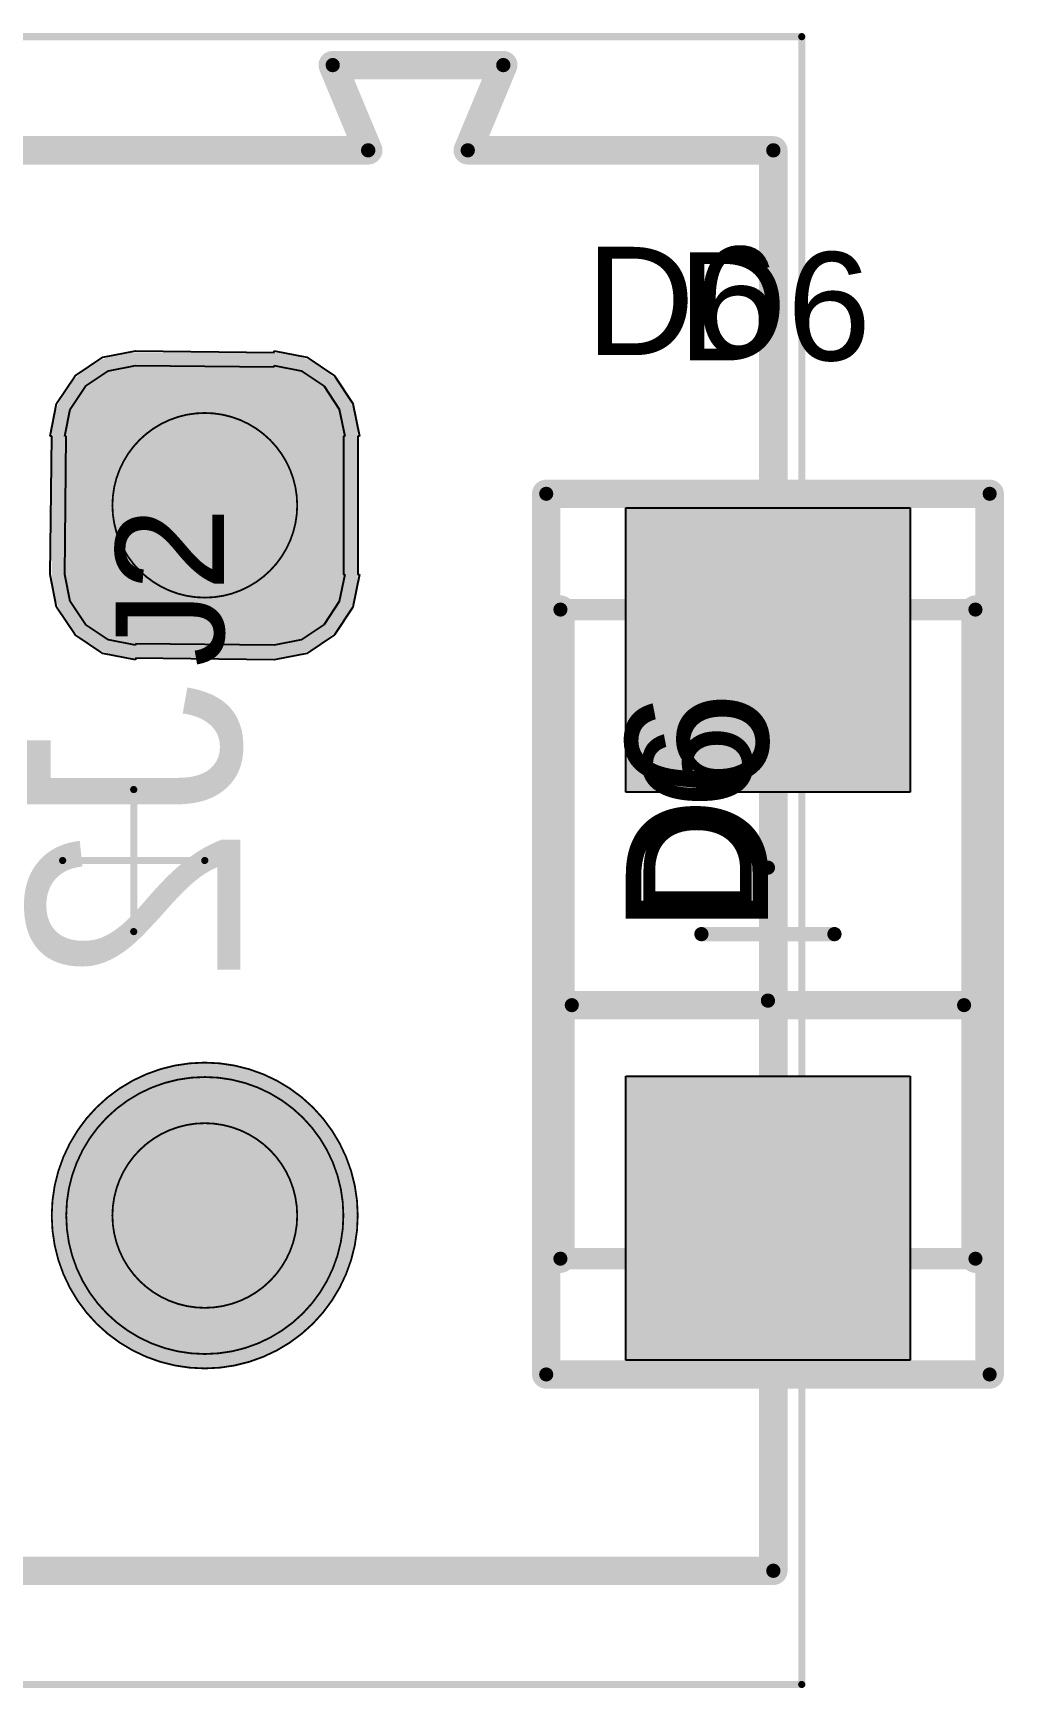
# Model space of a CAD drawing. Header units: millimetres. Extents: x 54 to 247, y 53 to 195.
# Drawn here: x 66.2 to 73.03, y 101.42 to 113.07 of the extents above; entities that cross this region are included whole.
import ezdxf

# ---------------------------------------------------------------- set-up
doc = ezdxf.new("R2010")
doc.units = ezdxf.units.MM
for name, color, linetype in [('BottomOverlay', 54, 'Continuous'), ('BottomSolder', 6, 'Continuous'), ('Mechanical10', 56, 'Continuous'), ('Mechanical11', 56, 'Continuous'), ('Mechanical12', 56, 'Continuous'), ('Mechanical14', 56, 'Continuous'), ('Mechanical15', 56, 'Continuous'), ('Mechanical2', 216, 'Continuous'), ('Mechanical3', 76, 'Continuous'), ('Mechanical4', 56, 'Continuous'), ('Mechanical5', 56, 'Continuous'), ('Mechanical6', 56, 'Continuous'), ('Mechanical7', 56, 'Continuous'), ('Mechanical8', 56, 'Continuous'), ('MultiLayer', 9, 'Continuous'), ('PadHoleLayer', 156, 'Continuous'), ('TopOverlay', 2, 'Continuous'), ('TopPaste', 8, 'Continuous'), ('TopSolder', 216, 'Continuous')]:
    doc.layers.add(name, color=color, linetype=linetype)
doc.styles.add('Arial', font='arial.ttf', dxfattribs={"height": 0.2})

# ---------------------------------------------------------------- blocks, each defined once
blk = doc.blocks.new('691101710002_B_283')
at = {"layer": 'BottomSolder'}
h = blk.add_hatch(color=6, dxfattribs=at)
edge = h.paths.add_edge_path()
edge.add_arc((-2.988, 0.988), 0.589, 90, 180)
edge.add_line((-3.577, 0.988), (-3.577, 0.013))
edge.add_arc((-2.988, 0.013), 0.589, 180, 270)
edge.add_line((-2.988, -0.577), (-2.013, -0.577))
edge.add_arc((-2.013, 0.013), 0.589, 270, 360)
edge.add_line((-1.424, 0.013), (-1.424, 0.988))
edge.add_arc((-2.013, 0.988), 0.589, 0, 90)
edge.add_line((-2.013, 1.577), (-2.988, 1.577))
h = blk.add_hatch(color=6, dxfattribs=at)
edge = h.paths.add_edge_path()
edge.add_arc((2.5, 0.5), 1.077, 0, 360)
at = {"layer": 'MultiLayer'}
h = blk.add_hatch(color=9, dxfattribs=at)
edge = h.paths.add_edge_path()
edge.add_arc((-2.988, 0.988), 0.487, 90, 180)
edge.add_line((-3.475, 0.988), (-3.475, 0.013))
edge.add_arc((-2.988, 0.013), 0.487, 180, 270)
edge.add_line((-2.988, -0.475), (-2.013, -0.475))
edge.add_arc((-2.013, 0.013), 0.487, 270, 360)
edge.add_line((-1.525, 0.013), (-1.525, 0.988))
edge.add_arc((-2.013, 0.988), 0.487, 0, 90)
edge.add_line((-2.013, 1.475), (-2.988, 1.475))
h = blk.add_hatch(color=9, dxfattribs=at)
edge = h.paths.add_edge_path()
edge.add_arc((2.5, 0.5), 0.975, 0, 360)
at = {"layer": 'PadHoleLayer'}
h = blk.add_hatch(color=156, dxfattribs=at)
edge = h.paths.add_edge_path()
edge.add_arc((-2.5, 0.5), 0.65, 0, 360)
h = blk.add_hatch(color=156, dxfattribs=at)
edge = h.paths.add_edge_path()
edge.add_arc((2.5, 0.5), 0.65, 0, 360)
at = {"layer": 'TopSolder'}
h = blk.add_hatch(color=216, dxfattribs=at)
edge = h.paths.add_edge_path()
edge.add_arc((-2.988, 0.988), 0.589, 90, 180)
edge.add_line((-3.577, 0.988), (-3.577, 0.013))
edge.add_arc((-2.988, 0.013), 0.589, 180, 270)
edge.add_line((-2.988, -0.577), (-2.013, -0.577))
edge.add_arc((-2.013, 0.013), 0.589, 270, 360)
edge.add_line((-1.424, 0.013), (-1.424, 0.988))
edge.add_arc((-2.013, 0.988), 0.589, 0, 90)
edge.add_line((-2.013, 1.577), (-2.988, 1.577))
h = blk.add_hatch(color=216, dxfattribs=at)
edge = h.paths.add_edge_path()
edge.add_arc((2.5, 0.5), 1.077, 0, 360)
at = {"layer": 'BottomOverlay', "const_width": 0.2}
for points in [[(-5, 2.35), (-5, 4.5)], [(5, 4.5), (-5, 4.5)], [(5, -2.85), (5, 4.5)], [(-5, 2.35), (-5.6, 2.6)], [(-5.6, 1.4), (-5.6, 2.6)], [(-5.6, 1.4), (-5, 1.65)], [(-5, -4.5), (-5, 1.65)]]:
    blk.add_lwpolyline(points, dxfattribs=at)
at = {"layer": 'BottomOverlay', "const_width": 0.1}
for points in [[(-5.05, 4.5, 1), (-4.95, 4.5, 1)], [(-5.05, 4.5, 1), (-4.95, 4.5, 1)], [(4.95, 4.5, 1), (5.05, 4.5, 1)], [(4.95, 4.5, 1), (5.05, 4.5, 1)], [(-5.65, 2.6, 1), (-5.55, 2.6, 1)], [(-5.65, 2.6, 1), (-5.55, 2.6, 1)], [(-5.05, 2.35, 1), (-4.95, 2.35, 1)], [(-5.05, 2.35, 1), (-4.95, 2.35, 1)], [(-5.05, 1.65, 1), (-4.95, 1.65, 1)], [(-5.05, 1.65, 1), (-4.95, 1.65, 1)], [(-5.65, 1.4, 1), (-5.55, 1.4, 1)], [(-5.65, 1.4, 1), (-5.55, 1.4, 1)]]:
    blk.add_lwpolyline(points, format="xyb", close=True, dxfattribs=at)
at = {"layer": 'Mechanical3', "const_width": 0.05}
for points in [[(-5.8, -4.7), (-5.8, 4.7)], [(5.8, 4.7), (-5.8, 4.7)], [(5.8, -4.7), (5.8, 4.7)], [(0, -0.5), (0, 0.5)], [(0.5, 0), (-0.5, 0)]]:
    blk.add_lwpolyline(points, dxfattribs=at)
at = {"layer": 'Mechanical3', "const_width": 0.025}
for points in [[(-5.813, 4.7, 1), (-5.788, 4.7, 1)], [(-5.813, 4.7, 1), (-5.788, 4.7, 1)], [(5.788, 4.7, 1), (5.813, 4.7, 1)], [(5.788, 4.7, 1), (5.813, 4.7, 1)], [(-0.013, 0.5, 1), (0.012, 0.5, 1)], [(-0.512, 0, 1), (-0.487, 0, 1)], [(0.488, 0, 1), (0.513, 0, 1)], [(-0.013, -0.5, 1), (0.012, -0.5, 1)]]:
    blk.add_lwpolyline(points, format="xyb", close=True, dxfattribs=at)
at = {"layer": 'Mechanical5', "const_width": 0.1}
for points in [[(-5, 2.35), (-5, 4.5)], [(5, 4.5), (-5, 4.5)], [(5, -2.85), (5, 4.5)], [(-5, 2.35), (-5.6, 2.6)], [(-5.6, 1.4), (-5.6, 2.6)], [(-5.6, 1.4), (-5, 1.65)], [(-5, -4.5), (-5, 1.65)]]:
    blk.add_lwpolyline(points, dxfattribs=at)
at = {"layer": 'Mechanical5', "const_width": 0.05}
for points in [[(-5.025, 4.5, 1), (-4.975, 4.5, 1)], [(-5.025, 4.5, 1), (-4.975, 4.5, 1)], [(4.975, 4.5, 1), (5.025, 4.5, 1)], [(4.975, 4.5, 1), (5.025, 4.5, 1)], [(-5.625, 2.6, 1), (-5.575, 2.6, 1)], [(-5.625, 2.6, 1), (-5.575, 2.6, 1)], [(-5.025, 2.35, 1), (-4.975, 2.35, 1)], [(-5.025, 2.35, 1), (-4.975, 2.35, 1)], [(-5.025, 1.65, 1), (-4.975, 1.65, 1)], [(-5.025, 1.65, 1), (-4.975, 1.65, 1)], [(-5.625, 1.4, 1), (-5.575, 1.4, 1)], [(-5.625, 1.4, 1), (-5.575, 1.4, 1)]]:
    blk.add_lwpolyline(points, format="xyb", close=True, dxfattribs=at)
at = {"layer": 'Mechanical7', "const_width": 0.1}
for points in [[(5, 4.5), (-5, 4.5)], [(-5, 2.35), (-5, 4.5)], [(5, -2.85), (5, 4.5)], [(-5.6, 1.4), (-5.6, 2.6)], [(-5, 2.35), (-5.6, 2.6)], [(-5.6, 1.4), (-5, 1.65)], [(-5, -4.5), (-5, 1.65)]]:
    blk.add_lwpolyline(points, dxfattribs=at)
at = {"layer": 'Mechanical7', "const_width": 0.05}
for points in [[(-5.025, 4.5, 1), (-4.975, 4.5, 1)], [(-5.025, 4.5, 1), (-4.975, 4.5, 1)], [(4.975, 4.5, 1), (5.025, 4.5, 1)], [(4.975, 4.5, 1), (5.025, 4.5, 1)], [(-5.625, 2.6, 1), (-5.575, 2.6, 1)], [(-5.625, 2.6, 1), (-5.575, 2.6, 1)], [(-5.025, 2.35, 1), (-4.975, 2.35, 1)], [(-5.025, 2.35, 1), (-4.975, 2.35, 1)], [(-5.025, 1.65, 1), (-4.975, 1.65, 1)], [(-5.025, 1.65, 1), (-4.975, 1.65, 1)], [(-5.625, 1.4, 1), (-5.575, 1.4, 1)], [(-5.625, 1.4, 1), (-5.575, 1.4, 1)]]:
    blk.add_lwpolyline(points, format="xyb", close=True, dxfattribs=at)
at = {"layer": 'Mechanical7', "text_generation_flag": 2}
blk.add_text('J2', height=1.5, rotation=-180, dxfattribs=at).set_placement((-1.25, 0.75))
blk = doc.blocks.new('ON_S____403D_MFG_290')
at = {"layer": 'TopPaste'}
for points in [[(-3, 1), (-1, 1), (-1, -1), (-3, -1)], [(1, 1), (3, 1), (3, -1), (1, -1)]]:
    blk.add_hatch(color=8, dxfattribs=at).paths.add_polyline_path(points)
at = {"layer": 'TopSolder'}
for points in [[(-3, 1), (-1, 1), (-1, -1), (-3, -1)], [(1, 1), (3, 1), (3, -1), (1, -1)]]:
    blk.add_hatch(color=216, dxfattribs=at).paths.add_polyline_path(points)
at = {"layer": 'Mechanical10', "const_width": 0.2}
for points in [[(-3.1, 1.56), (3.1, 1.56)], [(-3.1, 1.56), (-3.1, -1.56)], [(3.1, 1.56), (3.1, -1.56)], [(-3.1, -1.56), (3.1, -1.56)]]:
    blk.add_lwpolyline(points, dxfattribs=at)
at = {"layer": 'Mechanical10', "const_width": 0.1}
for points in [[(-3.15, 1.56, 1), (-3.05, 1.56, 1)], [(-3.15, 1.56, 1), (-3.05, 1.56, 1)], [(3.05, 1.56, 1), (3.15, 1.56, 1)], [(3.05, 1.56, 1), (3.15, 1.56, 1)], [(-3.15, -1.56, 1), (-3.05, -1.56, 1)], [(-3.15, -1.56, 1), (-3.05, -1.56, 1)], [(3.05, -1.56, 1), (3.15, -1.56, 1)], [(3.05, -1.56, 1), (3.15, -1.56, 1)]]:
    blk.add_lwpolyline(points, format="xyb", close=True, dxfattribs=at)
at = {"layer": 'Mechanical12', "const_width": 0.15}
for points in [[(-2.285, 1.46), (2.285, 1.46)], [(-2.285, 1.46), (-2.285, -1.46)], [(2.285, 1.46), (2.285, -1.46)], [(-2.285, -1.46), (2.285, -1.46)]]:
    blk.add_lwpolyline(points, dxfattribs=at)
at = {"layer": 'Mechanical12', "const_width": 0.075}
for points in [[(-2.322, 1.46, 1), (-2.247, 1.46, 1)], [(-2.322, 1.46, 1), (-2.247, 1.46, 1)], [(2.247, 1.46, 1), (2.322, 1.46, 1)], [(2.247, 1.46, 1), (2.322, 1.46, 1)], [(-2.322, -1.46, 1), (-2.247, -1.46, 1)], [(-2.322, -1.46, 1), (-2.247, -1.46, 1)], [(2.247, -1.46, 1), (2.322, -1.46, 1)], [(2.247, -1.46, 1), (2.322, -1.46, 1)]]:
    blk.add_lwpolyline(points, format="xyb", close=True, dxfattribs=at)
at = {"layer": 'Mechanical15'}
for points, const_width in [([(-3.1, 1.56), (3.1, 1.56)], 0.2), ([(-3.1, 1.56), (-3.1, -1.56)], 0.2), ([(3.1, 1.56), (3.1, -1.56)], 0.2), ([(0, 0.468), (0, -0.468)], 0.1), ([(-0.468, 0), (0.468, 0)], 0.1), ([(-3.1, -1.56), (3.1, -1.56)], 0.2)]:
    blk.add_lwpolyline(points, dxfattribs=dict(at, const_width=const_width))
for points, const_width in [([(-3.15, 1.56, 1), (-3.05, 1.56, 1)], 0.1), ([(-3.15, 1.56, 1), (-3.05, 1.56, 1)], 0.1), ([(3.05, 1.56, 1), (3.15, 1.56, 1)], 0.1), ([(3.05, 1.56, 1), (3.15, 1.56, 1)], 0.1), ([(-0.025, 0.468, 1), (0.025, 0.468, 1)], 0.05), ([(-0.493, 0, 1), (-0.443, 0, 1)], 0.05), ([(0.443, 0, 1), (0.493, 0, 1)], 0.05), ([(-0.025, -0.468, 1), (0.025, -0.468, 1)], 0.05), ([(-3.15, -1.56, 1), (-3.05, -1.56, 1)], 0.1), ([(-3.15, -1.56, 1), (-3.05, -1.56, 1)], 0.1), ([(3.05, -1.56, 1), (3.15, -1.56, 1)], 0.1), ([(3.05, -1.56, 1), (3.15, -1.56, 1)], 0.1)]:
    blk.add_lwpolyline(points, format="xyb", close=True, dxfattribs=dict(at, const_width=const_width))
at = {"layer": 'TopOverlay', "const_width": 0.2}
for points in [[(-2.285, 1.46), (2.285, 1.46)], [(-0.5, 1.38), (-0.5, -1.38)], [(-2.285, -1.46), (2.285, -1.46)]]:
    blk.add_lwpolyline(points, dxfattribs=at)
at = {"layer": 'TopOverlay', "const_width": 0.1}
for points in [[(-2.335, 1.46, 1), (-2.235, 1.46, 1)], [(2.235, 1.46, 1), (2.335, 1.46, 1)], [(-0.55, 1.38, 1), (-0.45, 1.38, 1)], [(-0.55, -1.38, 1), (-0.45, -1.38, 1)], [(-2.335, -1.46, 1), (-2.235, -1.46, 1)], [(2.235, -1.46, 1), (2.335, -1.46, 1)]]:
    blk.add_lwpolyline(points, format="xyb", close=True, dxfattribs=at)
at = {"layer": 'Mechanical10'}
blk.add_text('D6', height=1, dxfattribs=at).set_placement((0, 0))

msp = doc.modelspace()

# ---------------------------------------------------------------- hatches: boundary and pattern name
at = {"layer": 'Mechanical14'}
h = msp.add_hatch(color=56, dxfattribs=at)
edge = h.paths.add_edge_path()
edge.add_arc((68.312, 112.849), 0.05, 0, 360)
h = msp.add_hatch(color=56, dxfattribs=at)
edge = h.paths.add_edge_path()
edge.add_arc((68.312, 112.849), 0.05, 0, 360)
h = msp.add_hatch(color=56, dxfattribs=at)
edge = h.paths.add_edge_path()
edge.add_arc((69.512, 112.849), 0.05, 0, 360)
h = msp.add_hatch(color=56, dxfattribs=at)
edge = h.paths.add_edge_path()
edge.add_arc((69.512, 112.849), 0.05, 0, 360)
h = msp.add_hatch(color=56, dxfattribs=at)
edge = h.paths.add_edge_path()
edge.add_arc((68.561, 112.249), 0.05, 0, 360)
h = msp.add_hatch(color=56, dxfattribs=at)
edge = h.paths.add_edge_path()
edge.add_arc((68.561, 112.249), 0.05, 0, 360)
h = msp.add_hatch(color=56, dxfattribs=at)
edge = h.paths.add_edge_path()
edge.add_arc((69.262, 112.249), 0.05, 0, 360)
h = msp.add_hatch(color=56, dxfattribs=at)
edge = h.paths.add_edge_path()
edge.add_arc((69.262, 112.249), 0.05, 0, 360)
h = msp.add_hatch(color=56, dxfattribs=at)
edge = h.paths.add_edge_path()
edge.add_arc((71.412, 112.249), 0.05, 0, 360)
h = msp.add_hatch(color=56, dxfattribs=at)
edge = h.paths.add_edge_path()
edge.add_arc((71.412, 112.249), 0.05, 0, 360)
h = msp.add_hatch(color=56, dxfattribs=at)
edge = h.paths.add_edge_path()
edge.add_arc((71.412, 102.249), 0.05, 0, 360)
h = msp.add_hatch(color=56, dxfattribs=at)
edge = h.paths.add_edge_path()
edge.add_arc((71.412, 102.249), 0.05, 0, 360)
at = {"layer": 'Mechanical4'}
h = msp.add_hatch(color=56, dxfattribs=at)
edge = h.paths.add_edge_path()
edge.add_arc((69.814, 109.831), 0.05, 0, 360)
h = msp.add_hatch(color=56, dxfattribs=at)
edge = h.paths.add_edge_path()
edge.add_arc((69.814, 109.831), 0.05, 0, 360)
h = msp.add_hatch(color=56, dxfattribs=at)
edge = h.paths.add_edge_path()
edge.add_arc((69.814, 109.831), 0.05, 0, 360)
h = msp.add_hatch(color=56, dxfattribs=at)
edge = h.paths.add_edge_path()
edge.add_arc((69.814, 109.831), 0.05, 0, 360)
h = msp.add_hatch(color=56, dxfattribs=at)
edge = h.paths.add_edge_path()
edge.add_arc((72.934, 109.831), 0.05, 0, 360)
h = msp.add_hatch(color=56, dxfattribs=at)
edge = h.paths.add_edge_path()
edge.add_arc((72.934, 109.831), 0.05, 0, 360)
h = msp.add_hatch(color=56, dxfattribs=at)
edge = h.paths.add_edge_path()
edge.add_arc((72.934, 109.831), 0.05, 0, 360)
h = msp.add_hatch(color=56, dxfattribs=at)
edge = h.paths.add_edge_path()
edge.add_arc((72.934, 109.831), 0.05, 0, 360)
h = msp.add_hatch(color=56, dxfattribs=at)
edge = h.paths.add_edge_path()
edge.add_arc((69.814, 103.631), 0.05, 0, 360)
h = msp.add_hatch(color=56, dxfattribs=at)
edge = h.paths.add_edge_path()
edge.add_arc((69.814, 103.631), 0.05, 0, 360)
h = msp.add_hatch(color=56, dxfattribs=at)
edge = h.paths.add_edge_path()
edge.add_arc((69.814, 103.631), 0.05, 0, 360)
h = msp.add_hatch(color=56, dxfattribs=at)
edge = h.paths.add_edge_path()
edge.add_arc((69.814, 103.631), 0.05, 0, 360)
h = msp.add_hatch(color=56, dxfattribs=at)
edge = h.paths.add_edge_path()
edge.add_arc((72.934, 103.631), 0.05, 0, 360)
h = msp.add_hatch(color=56, dxfattribs=at)
edge = h.paths.add_edge_path()
edge.add_arc((72.934, 103.631), 0.05, 0, 360)
h = msp.add_hatch(color=56, dxfattribs=at)
edge = h.paths.add_edge_path()
edge.add_arc((72.934, 103.631), 0.05, 0, 360)
h = msp.add_hatch(color=56, dxfattribs=at)
edge = h.paths.add_edge_path()
edge.add_arc((72.934, 103.631), 0.05, 0, 360)
at = {"layer": 'Mechanical6'}
h = msp.add_hatch(color=56, dxfattribs=at)
edge = h.paths.add_edge_path()
edge.add_arc((69.914, 109.016), 0.05, 0, 360)
h = msp.add_hatch(color=56, dxfattribs=at)
edge = h.paths.add_edge_path()
edge.add_arc((72.834, 109.016), 0.05, 0, 360)
h = msp.add_hatch(color=56, dxfattribs=at)
edge = h.paths.add_edge_path()
edge.add_arc((69.994, 106.231), 0.05, 0, 360)
h = msp.add_hatch(color=56, dxfattribs=at)
edge = h.paths.add_edge_path()
edge.add_arc((72.754, 106.231), 0.05, 0, 360)
h = msp.add_hatch(color=56, dxfattribs=at)
edge = h.paths.add_edge_path()
edge.add_arc((69.914, 104.446), 0.05, 0, 360)
h = msp.add_hatch(color=56, dxfattribs=at)
edge = h.paths.add_edge_path()
edge.add_arc((72.834, 104.446), 0.05, 0, 360)
at = {"layer": 'Mechanical7'}
h = msp.add_hatch(color=56, dxfattribs=at)
edge = h.paths.add_edge_path()
edge.add_arc((71.612, 113.049), 0.0125, 0, 360)
h = msp.add_hatch(color=56, dxfattribs=at)
edge = h.paths.add_edge_path()
edge.add_arc((71.612, 113.049), 0.0125, 0, 360)
h = msp.add_hatch(color=56, dxfattribs=at)
edge = h.paths.add_edge_path()
edge.add_arc((66.912, 107.749), 0.0125, 0, 360)
h = msp.add_hatch(color=56, dxfattribs=at)
edge = h.paths.add_edge_path()
edge.add_arc((66.412, 107.249), 0.0125, 0, 360)
h = msp.add_hatch(color=56, dxfattribs=at)
edge = h.paths.add_edge_path()
edge.add_arc((67.412, 107.249), 0.0125, 0, 360)
h = msp.add_hatch(color=56, dxfattribs=at)
edge = h.paths.add_edge_path()
edge.add_arc((66.912, 106.749), 0.0125, 0, 360)
h = msp.add_hatch(color=56, dxfattribs=at)
edge = h.paths.add_edge_path()
edge.add_arc((71.612, 101.449), 0.0125, 0, 360)
h = msp.add_hatch(color=56, dxfattribs=at)
edge = h.paths.add_edge_path()
edge.add_arc((71.612, 101.449), 0.0125, 0, 360)
at = {"layer": 'Mechanical8'}
h = msp.add_hatch(color=56, dxfattribs=at)
edge = h.paths.add_edge_path()
edge.add_arc((69.914, 109.016), 0.0375, 0, 360)
h = msp.add_hatch(color=56, dxfattribs=at)
edge = h.paths.add_edge_path()
edge.add_arc((69.914, 109.016), 0.0375, 0, 360)
h = msp.add_hatch(color=56, dxfattribs=at)
edge = h.paths.add_edge_path()
edge.add_arc((72.834, 109.016), 0.0375, 0, 360)
h = msp.add_hatch(color=56, dxfattribs=at)
edge = h.paths.add_edge_path()
edge.add_arc((72.834, 109.016), 0.0375, 0, 360)
h = msp.add_hatch(color=56, dxfattribs=at)
edge = h.paths.add_edge_path()
edge.add_arc((69.914, 104.446), 0.0375, 0, 360)
h = msp.add_hatch(color=56, dxfattribs=at)
edge = h.paths.add_edge_path()
edge.add_arc((69.914, 104.446), 0.0375, 0, 360)
h = msp.add_hatch(color=56, dxfattribs=at)
edge = h.paths.add_edge_path()
edge.add_arc((72.834, 104.446), 0.0375, 0, 360)
h = msp.add_hatch(color=56, dxfattribs=at)
edge = h.paths.add_edge_path()
edge.add_arc((72.834, 104.446), 0.0375, 0, 360)
at = {"layer": 'PadHoleLayer'}
h = msp.add_hatch(color=156, dxfattribs=at)
edge = h.paths.add_edge_path()
edge.add_arc((71.612, 113.049), 0.0125, 0, 360)
h = msp.add_hatch(color=156, dxfattribs=at)
edge = h.paths.add_edge_path()
edge.add_arc((71.612, 113.049), 0.0125, 0, 360)
h = msp.add_hatch(color=156, dxfattribs=at)
edge = h.paths.add_edge_path()
edge.add_arc((68.312, 112.849), 0.05, 0, 360)
h = msp.add_hatch(color=156, dxfattribs=at)
edge = h.paths.add_edge_path()
edge.add_arc((68.312, 112.849), 0.05, 0, 360)
h = msp.add_hatch(color=156, dxfattribs=at)
edge = h.paths.add_edge_path()
edge.add_arc((69.512, 112.849), 0.05, 0, 360)
h = msp.add_hatch(color=156, dxfattribs=at)
edge = h.paths.add_edge_path()
edge.add_arc((69.512, 112.849), 0.05, 0, 360)
h = msp.add_hatch(color=156, dxfattribs=at)
edge = h.paths.add_edge_path()
edge.add_arc((68.561, 112.249), 0.05, 0, 360)
h = msp.add_hatch(color=156, dxfattribs=at)
edge = h.paths.add_edge_path()
edge.add_arc((68.561, 112.249), 0.05, 0, 360)
h = msp.add_hatch(color=156, dxfattribs=at)
edge = h.paths.add_edge_path()
edge.add_arc((69.262, 112.249), 0.05, 0, 360)
h = msp.add_hatch(color=156, dxfattribs=at)
edge = h.paths.add_edge_path()
edge.add_arc((69.262, 112.249), 0.05, 0, 360)
h = msp.add_hatch(color=156, dxfattribs=at)
edge = h.paths.add_edge_path()
edge.add_arc((71.412, 112.249), 0.05, 0, 360)
h = msp.add_hatch(color=156, dxfattribs=at)
edge = h.paths.add_edge_path()
edge.add_arc((71.412, 112.249), 0.05, 0, 360)
h = msp.add_hatch(color=156, dxfattribs=at)
edge = h.paths.add_edge_path()
edge.add_arc((69.814, 109.831), 0.05, 0, 360)
h = msp.add_hatch(color=156, dxfattribs=at)
edge = h.paths.add_edge_path()
edge.add_arc((69.814, 109.831), 0.05, 0, 360)
h = msp.add_hatch(color=156, dxfattribs=at)
edge = h.paths.add_edge_path()
edge.add_arc((69.814, 109.831), 0.05, 0, 360)
h = msp.add_hatch(color=156, dxfattribs=at)
edge = h.paths.add_edge_path()
edge.add_arc((69.814, 109.831), 0.05, 0, 360)
h = msp.add_hatch(color=156, dxfattribs=at)
edge = h.paths.add_edge_path()
edge.add_arc((72.934, 109.831), 0.05, 0, 360)
h = msp.add_hatch(color=156, dxfattribs=at)
edge = h.paths.add_edge_path()
edge.add_arc((72.934, 109.831), 0.05, 0, 360)
h = msp.add_hatch(color=156, dxfattribs=at)
edge = h.paths.add_edge_path()
edge.add_arc((72.934, 109.831), 0.05, 0, 360)
h = msp.add_hatch(color=156, dxfattribs=at)
edge = h.paths.add_edge_path()
edge.add_arc((72.934, 109.831), 0.05, 0, 360)
h = msp.add_hatch(color=156, dxfattribs=at)
edge = h.paths.add_edge_path()
edge.add_arc((69.914, 109.016), 0.05, 0, 360)
h = msp.add_hatch(color=156, dxfattribs=at)
edge = h.paths.add_edge_path()
edge.add_arc((69.914, 109.016), 0.0375, 0, 360)
h = msp.add_hatch(color=156, dxfattribs=at)
edge = h.paths.add_edge_path()
edge.add_arc((69.914, 109.016), 0.0375, 0, 360)
h = msp.add_hatch(color=156, dxfattribs=at)
edge = h.paths.add_edge_path()
edge.add_arc((72.834, 109.016), 0.05, 0, 360)
h = msp.add_hatch(color=156, dxfattribs=at)
edge = h.paths.add_edge_path()
edge.add_arc((72.834, 109.016), 0.0375, 0, 360)
h = msp.add_hatch(color=156, dxfattribs=at)
edge = h.paths.add_edge_path()
edge.add_arc((72.834, 109.016), 0.0375, 0, 360)
h = msp.add_hatch(color=156, dxfattribs=at)
edge = h.paths.add_edge_path()
edge.add_arc((66.912, 107.749), 0.0125, 0, 360)
h = msp.add_hatch(color=156, dxfattribs=at)
edge = h.paths.add_edge_path()
edge.add_arc((66.412, 107.249), 0.0125, 0, 360)
h = msp.add_hatch(color=156, dxfattribs=at)
edge = h.paths.add_edge_path()
edge.add_arc((67.412, 107.249), 0.0125, 0, 360)
h = msp.add_hatch(color=156, dxfattribs=at)
edge = h.paths.add_edge_path()
edge.add_arc((66.912, 106.749), 0.0125, 0, 360)
h = msp.add_hatch(color=156, dxfattribs=at)
edge = h.paths.add_edge_path()
edge.add_arc((69.994, 106.231), 0.05, 0, 360)
h = msp.add_hatch(color=156, dxfattribs=at)
edge = h.paths.add_edge_path()
edge.add_arc((72.754, 106.231), 0.05, 0, 360)
h = msp.add_hatch(color=156, dxfattribs=at)
edge = h.paths.add_edge_path()
edge.add_arc((69.914, 104.446), 0.05, 0, 360)
h = msp.add_hatch(color=156, dxfattribs=at)
edge = h.paths.add_edge_path()
edge.add_arc((69.914, 104.446), 0.0375, 0, 360)
h = msp.add_hatch(color=156, dxfattribs=at)
edge = h.paths.add_edge_path()
edge.add_arc((69.914, 104.446), 0.0375, 0, 360)
h = msp.add_hatch(color=156, dxfattribs=at)
edge = h.paths.add_edge_path()
edge.add_arc((72.834, 104.446), 0.05, 0, 360)
h = msp.add_hatch(color=156, dxfattribs=at)
edge = h.paths.add_edge_path()
edge.add_arc((72.834, 104.446), 0.0375, 0, 360)
h = msp.add_hatch(color=156, dxfattribs=at)
edge = h.paths.add_edge_path()
edge.add_arc((72.834, 104.446), 0.0375, 0, 360)
h = msp.add_hatch(color=156, dxfattribs=at)
edge = h.paths.add_edge_path()
edge.add_arc((69.814, 103.631), 0.05, 0, 360)
h = msp.add_hatch(color=156, dxfattribs=at)
edge = h.paths.add_edge_path()
edge.add_arc((69.814, 103.631), 0.05, 0, 360)
h = msp.add_hatch(color=156, dxfattribs=at)
edge = h.paths.add_edge_path()
edge.add_arc((69.814, 103.631), 0.05, 0, 360)
h = msp.add_hatch(color=156, dxfattribs=at)
edge = h.paths.add_edge_path()
edge.add_arc((69.814, 103.631), 0.05, 0, 360)
h = msp.add_hatch(color=156, dxfattribs=at)
edge = h.paths.add_edge_path()
edge.add_arc((72.934, 103.631), 0.05, 0, 360)
h = msp.add_hatch(color=156, dxfattribs=at)
edge = h.paths.add_edge_path()
edge.add_arc((72.934, 103.631), 0.05, 0, 360)
h = msp.add_hatch(color=156, dxfattribs=at)
edge = h.paths.add_edge_path()
edge.add_arc((72.934, 103.631), 0.05, 0, 360)
h = msp.add_hatch(color=156, dxfattribs=at)
edge = h.paths.add_edge_path()
edge.add_arc((72.934, 103.631), 0.05, 0, 360)
h = msp.add_hatch(color=156, dxfattribs=at)
edge = h.paths.add_edge_path()
edge.add_arc((71.412, 102.249), 0.05, 0, 360)
h = msp.add_hatch(color=156, dxfattribs=at)
edge = h.paths.add_edge_path()
edge.add_arc((71.412, 102.249), 0.05, 0, 360)
h = msp.add_hatch(color=156, dxfattribs=at)
edge = h.paths.add_edge_path()
edge.add_arc((71.612, 101.449), 0.0125, 0, 360)
h = msp.add_hatch(color=156, dxfattribs=at)
edge = h.paths.add_edge_path()
edge.add_arc((71.612, 101.449), 0.0125, 0, 360)

# ---------------------------------------------------------------- linework, layer by layer
at = {"layer": 'Mechanical10'}
for p, q in [((66.499, 110.662), (66.694, 110.792)), ((66.694, 110.792), (66.924, 110.838)), ((66.924, 110.838), (66.924, 110.838)), ((66.924, 110.838), (67.899, 110.826)), ((67.899, 110.826), (67.899, 110.838)), ((67.899, 110.838), (68.129, 110.792)), ((68.129, 110.792), (68.324, 110.662)), ((66.369, 110.467), (66.499, 110.662)), ((68.324, 110.662), (68.454, 110.467)), ((66.323, 110.237), (66.369, 110.467)), ((68.454, 110.467), (68.5, 110.237)), ((66.323, 109.262), (66.335, 110.237)), ((66.335, 110.237), (66.323, 110.237)), ((68.5, 110.237), (68.488, 110.237)), ((68.488, 110.237), (68.488, 109.262)), ((70.374, 109.731), (72.374, 109.731)), ((70.374, 107.731), (70.374, 109.731)), ((72.374, 109.731), (72.374, 107.731)), ((66.369, 109.032), (66.323, 109.262)), ((68.5, 109.262), (68.454, 109.032)), ((68.488, 109.262), (68.5, 109.262)), ((66.499, 108.837), (66.369, 109.032)), ((68.454, 109.032), (68.324, 108.837)), ((66.694, 108.707), (66.499, 108.837)), ((68.324, 108.837), (68.129, 108.707)), ((66.924, 108.661), (66.694, 108.707)), ((68.129, 108.707), (67.899, 108.661)), ((67.899, 108.661), (66.924, 108.673)), ((66.924, 108.673), (66.924, 108.661)), ((72.374, 107.731), (70.374, 107.731)), ((70.374, 105.731), (72.374, 105.731)), ((70.374, 103.731), (70.374, 105.731)), ((72.374, 105.731), (72.374, 103.731)), ((72.374, 103.731), (70.374, 103.731))]:
    msp.add_line(p, q, dxfattribs=at)
at = {"layer": 'Mechanical10', "const_width": 0.1}
for points in [[(68.312, 112.849), (68.561, 112.249)], [(68.312, 112.849), (69.512, 112.849)], [(69.262, 112.249), (69.512, 112.849)], [(62.412, 112.249), (68.561, 112.249)], [(69.262, 112.249), (71.412, 112.249)], [(71.412, 102.249), (71.412, 112.249)], [(64.062, 102.249), (71.412, 102.249)]]:
    msp.add_lwpolyline(points, dxfattribs=at)
at = {"layer": 'Mechanical10'}
for points, const_width in [([(68.287, 112.849, 1), (68.337, 112.849, 1)], 0.05), ([(68.287, 112.849, 1), (68.337, 112.849, 1)], 0.05), ([(68.299, 112.874, 1), (68.324, 112.874, 1)], 0.025), ([(68.299, 112.874, 1), (68.324, 112.874, 1)], 0.025), ([(68.299, 112.874, 1), (68.324, 112.874, 1)], 0.025), ([(68.299, 112.874, 1), (68.324, 112.874, 1)], 0.025), ([(69.487, 112.849, 1), (69.537, 112.849, 1)], 0.05), ([(69.487, 112.849, 1), (69.537, 112.849, 1)], 0.05), ([(69.499, 112.874, 1), (69.524, 112.874, 1)], 0.025), ([(69.499, 112.874, 1), (69.524, 112.874, 1)], 0.025), ([(69.499, 112.874, 1), (69.524, 112.874, 1)], 0.025), ([(69.499, 112.874, 1), (69.524, 112.874, 1)], 0.025), ([(68.299, 112.824, 1), (68.324, 112.824, 1)], 0.025), ([(68.299, 112.824, 1), (68.324, 112.824, 1)], 0.025), ([(68.299, 112.824, 1), (68.324, 112.824, 1)], 0.025), ([(68.299, 112.824, 1), (68.324, 112.824, 1)], 0.025), ([(69.499, 112.824, 1), (69.524, 112.824, 1)], 0.025), ([(69.499, 112.824, 1), (69.524, 112.824, 1)], 0.025), ([(69.499, 112.824, 1), (69.524, 112.824, 1)], 0.025), ([(69.499, 112.824, 1), (69.524, 112.824, 1)], 0.025), ([(68.536, 112.249, 1), (68.586, 112.249, 1)], 0.05), ([(68.536, 112.249, 1), (68.586, 112.249, 1)], 0.05), ([(68.549, 112.274, 1), (68.574, 112.274, 1)], 0.025), ([(68.549, 112.274, 1), (68.574, 112.274, 1)], 0.025), ([(68.549, 112.274, 1), (68.574, 112.274, 1)], 0.025), ([(68.549, 112.274, 1), (68.574, 112.274, 1)], 0.025), ([(68.549, 112.224, 1), (68.574, 112.224, 1)], 0.025), ([(68.549, 112.224, 1), (68.574, 112.224, 1)], 0.025), ([(68.549, 112.224, 1), (68.574, 112.224, 1)], 0.025), ([(68.549, 112.224, 1), (68.574, 112.224, 1)], 0.025), ([(69.237, 112.249, 1), (69.287, 112.249, 1)], 0.05), ([(69.237, 112.249, 1), (69.287, 112.249, 1)], 0.05), ([(69.249, 112.274, 1), (69.274, 112.274, 1)], 0.025), ([(69.249, 112.274, 1), (69.274, 112.274, 1)], 0.025), ([(69.249, 112.274, 1), (69.274, 112.274, 1)], 0.025), ([(69.249, 112.274, 1), (69.274, 112.274, 1)], 0.025), ([(69.249, 112.224, 1), (69.274, 112.224, 1)], 0.025), ([(69.249, 112.224, 1), (69.274, 112.224, 1)], 0.025), ([(69.249, 112.224, 1), (69.274, 112.224, 1)], 0.025), ([(69.249, 112.224, 1), (69.274, 112.224, 1)], 0.025), ([(71.387, 112.249, 1), (71.437, 112.249, 1)], 0.05), ([(71.387, 112.249, 1), (71.437, 112.249, 1)], 0.05), ([(71.399, 112.274, 1), (71.424, 112.274, 1)], 0.025), ([(71.399, 112.274, 1), (71.424, 112.274, 1)], 0.025), ([(71.399, 112.274, 1), (71.424, 112.274, 1)], 0.025), ([(71.399, 112.274, 1), (71.424, 112.274, 1)], 0.025), ([(71.399, 112.224, 1), (71.424, 112.224, 1)], 0.025), ([(71.399, 112.224, 1), (71.424, 112.224, 1)], 0.025), ([(71.399, 112.224, 1), (71.424, 112.224, 1)], 0.025), ([(71.399, 112.224, 1), (71.424, 112.224, 1)], 0.025), ([(68.488, 104.75, 1), (66.335, 104.75, 1)], 0.0127), ([(66.332, 104.75, 1), (66.338, 104.75, 1)], 0.00635), ([(68.485, 104.75, 1), (68.491, 104.75, 1)], 0.00635), ([(71.387, 102.249, 1), (71.437, 102.249, 1)], 0.05), ([(71.387, 102.249, 1), (71.437, 102.249, 1)], 0.05), ([(71.399, 102.274, 1), (71.424, 102.274, 1)], 0.025), ([(71.399, 102.274, 1), (71.424, 102.274, 1)], 0.025), ([(71.399, 102.274, 1), (71.424, 102.274, 1)], 0.025), ([(71.399, 102.274, 1), (71.424, 102.274, 1)], 0.025), ([(71.399, 102.224, 1), (71.424, 102.224, 1)], 0.025), ([(71.399, 102.224, 1), (71.424, 102.224, 1)], 0.025), ([(71.399, 102.224, 1), (71.424, 102.224, 1)], 0.025), ([(71.399, 102.224, 1), (71.424, 102.224, 1)], 0.025)]:
    msp.add_lwpolyline(points, format="xyb", close=True, dxfattribs=dict(at, const_width=const_width))
at = {"layer": 'Mechanical10', "const_width": 0.05}
for points in [[(68.312, 112.824, -1), (68.312, 112.874)], [(68.312, 112.824, -1), (68.312, 112.874)], [(68.312, 112.874, -1), (68.312, 112.824)], [(68.312, 112.874, -1), (68.312, 112.824)], [(69.512, 112.824, -1), (69.512, 112.874)], [(69.512, 112.824, -1), (69.512, 112.874)], [(69.512, 112.874, -1), (69.512, 112.824)], [(69.512, 112.874, -1), (69.512, 112.824)], [(68.561, 112.224, -1), (68.561, 112.274)], [(68.561, 112.224, -1), (68.561, 112.274)], [(68.561, 112.274, -1), (68.561, 112.224)], [(68.561, 112.274, -1), (68.561, 112.224)], [(69.262, 112.224, -1), (69.262, 112.274)], [(69.262, 112.224, -1), (69.262, 112.274)], [(69.262, 112.274, -1), (69.262, 112.224)], [(69.262, 112.274, -1), (69.262, 112.224)], [(71.412, 112.224, -1), (71.412, 112.274)], [(71.412, 112.224, -1), (71.412, 112.274)], [(71.412, 112.274, -1), (71.412, 112.224)], [(71.412, 112.274, -1), (71.412, 112.224)], [(71.412, 102.224, -1), (71.412, 102.274)], [(71.412, 102.224, -1), (71.412, 102.274)], [(71.412, 102.274, -1), (71.412, 102.224)], [(71.412, 102.274, -1), (71.412, 102.224)]]:
    msp.add_lwpolyline(points, format="xyb", dxfattribs=at)
at = {"layer": 'Mechanical11'}
for p, q in [((66.499, 110.662), (66.694, 110.792)), ((66.694, 110.792), (66.924, 110.838)), ((66.924, 110.838), (66.924, 110.838)), ((66.924, 110.838), (67.899, 110.826)), ((67.899, 110.826), (67.899, 110.838)), ((67.899, 110.838), (68.129, 110.792)), ((68.129, 110.792), (68.324, 110.662)), ((66.369, 110.467), (66.499, 110.662)), ((68.324, 110.662), (68.454, 110.467)), ((66.323, 110.237), (66.369, 110.467)), ((68.454, 110.467), (68.5, 110.237)), ((66.323, 109.262), (66.335, 110.237)), ((66.335, 110.237), (66.323, 110.237)), ((68.5, 110.237), (68.488, 110.237)), ((68.488, 110.237), (68.488, 109.262)), ((66.369, 109.032), (66.323, 109.262)), ((68.5, 109.262), (68.454, 109.032)), ((68.488, 109.262), (68.5, 109.262)), ((66.499, 108.837), (66.369, 109.032)), ((68.454, 109.032), (68.324, 108.837)), ((66.694, 108.707), (66.499, 108.837)), ((68.324, 108.837), (68.129, 108.707)), ((66.924, 108.661), (66.694, 108.707)), ((68.129, 108.707), (67.899, 108.661)), ((67.899, 108.661), (66.924, 108.673)), ((66.924, 108.673), (66.924, 108.661))]:
    msp.add_line(p, q, dxfattribs=at)
for points, const_width in [([(68.488, 104.75, 1), (66.335, 104.75, 1)], 0.0127), ([(66.332, 104.75, 1), (66.338, 104.75, 1)], 0.00635), ([(68.485, 104.75, 1), (68.491, 104.75, 1)], 0.00635)]:
    msp.add_lwpolyline(points, format="xyb", close=True, dxfattribs=dict(at, const_width=const_width))
at = {"layer": 'Mechanical12'}
for points, const_width in [([(68.062, 109.75, 1), (66.762, 109.75, 1)], 0.0127), ([(66.758, 109.75, 1), (66.765, 109.75, 1)], 0.00635), ([(68.058, 109.75, 1), (68.065, 109.75, 1)], 0.00635), ([(68.062, 104.75, 1), (66.762, 104.75, 1)], 0.0127), ([(66.758, 104.75, 1), (66.765, 104.75, 1)], 0.00635), ([(68.058, 104.75, 1), (68.065, 104.75, 1)], 0.00635)]:
    msp.add_lwpolyline(points, format="xyb", close=True, dxfattribs=dict(at, const_width=const_width))
at = {"layer": 'Mechanical14', "const_width": 0.2}
for points in [[(68.312, 112.849), (68.561, 112.249)], [(68.312, 112.849), (69.512, 112.849)], [(69.262, 112.249), (69.512, 112.849)], [(62.412, 112.249), (68.561, 112.249)], [(69.262, 112.249), (71.412, 112.249)], [(71.412, 102.249), (71.412, 112.249)], [(64.062, 102.249), (71.412, 102.249)]]:
    msp.add_lwpolyline(points, dxfattribs=at)
at = {"layer": 'Mechanical14', "const_width": 0.1}
for points in [[(68.262, 112.849, 1), (68.362, 112.849, 1)], [(68.262, 112.849, 1), (68.362, 112.849, 1)], [(69.462, 112.849, 1), (69.562, 112.849, 1)], [(69.462, 112.849, 1), (69.562, 112.849, 1)], [(68.511, 112.249, 1), (68.611, 112.249, 1)], [(68.511, 112.249, 1), (68.611, 112.249, 1)], [(69.212, 112.249, 1), (69.312, 112.249, 1)], [(69.212, 112.249, 1), (69.312, 112.249, 1)], [(71.362, 112.249, 1), (71.462, 112.249, 1)], [(71.362, 112.249, 1), (71.462, 112.249, 1)], [(71.362, 102.249, 1), (71.462, 102.249, 1)], [(71.362, 102.249, 1), (71.462, 102.249, 1)]]:
    msp.add_lwpolyline(points, format="xyb", close=True, dxfattribs=at)
at = {"layer": 'Mechanical2', "const_width": 0.1}
for points in [[(68.312, 112.849), (69.512, 112.849)], [(68.312, 112.849), (68.561, 112.249)], [(69.262, 112.249), (69.512, 112.849)], [(62.412, 112.249), (68.561, 112.249)], [(69.262, 112.249), (71.412, 112.249)], [(71.412, 102.249), (71.412, 112.249)], [(64.062, 102.249), (71.412, 102.249)]]:
    msp.add_lwpolyline(points, dxfattribs=at)
at = {"layer": 'Mechanical2'}
for points, const_width in [([(68.287, 112.849, 1), (68.337, 112.849, 1)], 0.05), ([(68.287, 112.849, 1), (68.337, 112.849, 1)], 0.05), ([(68.299, 112.874, 1), (68.324, 112.874, 1)], 0.025), ([(68.299, 112.874, 1), (68.324, 112.874, 1)], 0.025), ([(68.299, 112.874, 1), (68.324, 112.874, 1)], 0.025), ([(68.299, 112.874, 1), (68.324, 112.874, 1)], 0.025), ([(69.487, 112.849, 1), (69.537, 112.849, 1)], 0.05), ([(69.487, 112.849, 1), (69.537, 112.849, 1)], 0.05), ([(69.499, 112.874, 1), (69.524, 112.874, 1)], 0.025), ([(69.499, 112.874, 1), (69.524, 112.874, 1)], 0.025), ([(69.499, 112.874, 1), (69.524, 112.874, 1)], 0.025), ([(69.499, 112.874, 1), (69.524, 112.874, 1)], 0.025), ([(68.299, 112.824, 1), (68.324, 112.824, 1)], 0.025), ([(68.299, 112.824, 1), (68.324, 112.824, 1)], 0.025), ([(68.299, 112.824, 1), (68.324, 112.824, 1)], 0.025), ([(68.299, 112.824, 1), (68.324, 112.824, 1)], 0.025), ([(69.499, 112.824, 1), (69.524, 112.824, 1)], 0.025), ([(69.499, 112.824, 1), (69.524, 112.824, 1)], 0.025), ([(69.499, 112.824, 1), (69.524, 112.824, 1)], 0.025), ([(69.499, 112.824, 1), (69.524, 112.824, 1)], 0.025), ([(68.536, 112.249, 1), (68.586, 112.249, 1)], 0.05), ([(68.536, 112.249, 1), (68.586, 112.249, 1)], 0.05), ([(68.549, 112.274, 1), (68.574, 112.274, 1)], 0.025), ([(68.549, 112.274, 1), (68.574, 112.274, 1)], 0.025), ([(68.549, 112.274, 1), (68.574, 112.274, 1)], 0.025), ([(68.549, 112.274, 1), (68.574, 112.274, 1)], 0.025), ([(68.549, 112.224, 1), (68.574, 112.224, 1)], 0.025), ([(68.549, 112.224, 1), (68.574, 112.224, 1)], 0.025), ([(68.549, 112.224, 1), (68.574, 112.224, 1)], 0.025), ([(68.549, 112.224, 1), (68.574, 112.224, 1)], 0.025), ([(69.237, 112.249, 1), (69.287, 112.249, 1)], 0.05), ([(69.237, 112.249, 1), (69.287, 112.249, 1)], 0.05), ([(69.249, 112.274, 1), (69.274, 112.274, 1)], 0.025), ([(69.249, 112.274, 1), (69.274, 112.274, 1)], 0.025), ([(69.249, 112.274, 1), (69.274, 112.274, 1)], 0.025), ([(69.249, 112.274, 1), (69.274, 112.274, 1)], 0.025), ([(69.249, 112.224, 1), (69.274, 112.224, 1)], 0.025), ([(69.249, 112.224, 1), (69.274, 112.224, 1)], 0.025), ([(69.249, 112.224, 1), (69.274, 112.224, 1)], 0.025), ([(69.249, 112.224, 1), (69.274, 112.224, 1)], 0.025), ([(71.387, 112.249, 1), (71.437, 112.249, 1)], 0.05), ([(71.387, 112.249, 1), (71.437, 112.249, 1)], 0.05), ([(71.399, 112.274, 1), (71.424, 112.274, 1)], 0.025), ([(71.399, 112.274, 1), (71.424, 112.274, 1)], 0.025), ([(71.399, 112.274, 1), (71.424, 112.274, 1)], 0.025), ([(71.399, 112.274, 1), (71.424, 112.274, 1)], 0.025), ([(71.399, 112.224, 1), (71.424, 112.224, 1)], 0.025), ([(71.399, 112.224, 1), (71.424, 112.224, 1)], 0.025), ([(71.399, 112.224, 1), (71.424, 112.224, 1)], 0.025), ([(71.399, 112.224, 1), (71.424, 112.224, 1)], 0.025), ([(71.387, 102.249, 1), (71.437, 102.249, 1)], 0.05), ([(71.387, 102.249, 1), (71.437, 102.249, 1)], 0.05), ([(71.399, 102.274, 1), (71.424, 102.274, 1)], 0.025), ([(71.399, 102.274, 1), (71.424, 102.274, 1)], 0.025), ([(71.399, 102.274, 1), (71.424, 102.274, 1)], 0.025), ([(71.399, 102.274, 1), (71.424, 102.274, 1)], 0.025), ([(71.399, 102.224, 1), (71.424, 102.224, 1)], 0.025), ([(71.399, 102.224, 1), (71.424, 102.224, 1)], 0.025), ([(71.399, 102.224, 1), (71.424, 102.224, 1)], 0.025), ([(71.399, 102.224, 1), (71.424, 102.224, 1)], 0.025)]:
    msp.add_lwpolyline(points, format="xyb", close=True, dxfattribs=dict(at, const_width=const_width))
at = {"layer": 'Mechanical2', "const_width": 0.05}
for points in [[(68.312, 112.824, -1), (68.312, 112.874)], [(68.312, 112.824, -1), (68.312, 112.874)], [(68.312, 112.874, -1), (68.312, 112.824)], [(68.312, 112.874, -1), (68.312, 112.824)], [(69.512, 112.824, -1), (69.512, 112.874)], [(69.512, 112.824, -1), (69.512, 112.874)], [(69.512, 112.874, -1), (69.512, 112.824)], [(69.512, 112.874, -1), (69.512, 112.824)], [(68.561, 112.224, -1), (68.561, 112.274)], [(68.561, 112.224, -1), (68.561, 112.274)], [(68.561, 112.274, -1), (68.561, 112.224)], [(68.561, 112.274, -1), (68.561, 112.224)], [(69.262, 112.224, -1), (69.262, 112.274)], [(69.262, 112.224, -1), (69.262, 112.274)], [(69.262, 112.274, -1), (69.262, 112.224)], [(69.262, 112.274, -1), (69.262, 112.224)], [(71.412, 112.224, -1), (71.412, 112.274)], [(71.412, 112.224, -1), (71.412, 112.274)], [(71.412, 112.274, -1), (71.412, 112.224)], [(71.412, 112.274, -1), (71.412, 112.224)], [(71.412, 102.224, -1), (71.412, 102.274)], [(71.412, 102.224, -1), (71.412, 102.274)], [(71.412, 102.274, -1), (71.412, 102.224)], [(71.412, 102.274, -1), (71.412, 102.224)]]:
    msp.add_lwpolyline(points, format="xyb", dxfattribs=at)
at = {"layer": 'Mechanical4'}
for points, const_width in [([(69.814, 103.631), (69.814, 109.831)], 0.2), ([(69.814, 109.831), (72.934, 109.831)], 0.2), ([(69.814, 103.631), (69.814, 109.831)], 0.2), ([(69.814, 109.831), (72.934, 109.831)], 0.2), ([(72.934, 103.631), (72.934, 109.831)], 0.2), ([(72.934, 103.631), (72.934, 109.831)], 0.2), ([(71.374, 106.263), (71.374, 107.199)], 0.1), ([(70.906, 106.731), (71.842, 106.731)], 0.1), ([(69.814, 103.631), (72.934, 103.631)], 0.2), ([(69.814, 103.631), (72.934, 103.631)], 0.2)]:
    msp.add_lwpolyline(points, dxfattribs=dict(at, const_width=const_width))
for points, const_width in [([(69.764, 109.831, 1), (69.864, 109.831, 1)], 0.1), ([(69.764, 109.831, 1), (69.864, 109.831, 1)], 0.1), ([(69.764, 109.831, 1), (69.864, 109.831, 1)], 0.1), ([(69.764, 109.831, 1), (69.864, 109.831, 1)], 0.1), ([(72.884, 109.831, 1), (72.984, 109.831, 1)], 0.1), ([(72.884, 109.831, 1), (72.984, 109.831, 1)], 0.1), ([(72.884, 109.831, 1), (72.984, 109.831, 1)], 0.1), ([(72.884, 109.831, 1), (72.984, 109.831, 1)], 0.1), ([(71.349, 107.199, 1), (71.399, 107.199, 1)], 0.05), ([(71.362, 107.224, 1), (71.386, 107.224, 1)], 0.025), ([(71.362, 107.224, 1), (71.386, 107.224, 1)], 0.025), ([(71.362, 107.174, 1), (71.386, 107.174, 1)], 0.025), ([(71.362, 107.174, 1), (71.386, 107.174, 1)], 0.025), ([(70.881, 106.731, 1), (70.931, 106.731, 1)], 0.05), ([(70.893, 106.756, 1), (70.918, 106.756, 1)], 0.025), ([(70.893, 106.756, 1), (70.918, 106.756, 1)], 0.025), ([(70.893, 106.706, 1), (70.918, 106.706, 1)], 0.025), ([(70.893, 106.706, 1), (70.918, 106.706, 1)], 0.025), ([(71.817, 106.731, 1), (71.867, 106.731, 1)], 0.05), ([(71.83, 106.756, 1), (71.855, 106.756, 1)], 0.025), ([(71.83, 106.756, 1), (71.855, 106.756, 1)], 0.025), ([(71.83, 106.706, 1), (71.855, 106.706, 1)], 0.025), ([(71.83, 106.706, 1), (71.855, 106.706, 1)], 0.025), ([(71.349, 106.263, 1), (71.399, 106.263, 1)], 0.05), ([(71.362, 106.288, 1), (71.386, 106.288, 1)], 0.025), ([(71.362, 106.288, 1), (71.386, 106.288, 1)], 0.025), ([(71.362, 106.238, 1), (71.386, 106.238, 1)], 0.025), ([(71.362, 106.238, 1), (71.386, 106.238, 1)], 0.025), ([(69.764, 103.631, 1), (69.864, 103.631, 1)], 0.1), ([(69.764, 103.631, 1), (69.864, 103.631, 1)], 0.1), ([(69.764, 103.631, 1), (69.864, 103.631, 1)], 0.1), ([(69.764, 103.631, 1), (69.864, 103.631, 1)], 0.1), ([(72.884, 103.631, 1), (72.984, 103.631, 1)], 0.1), ([(72.884, 103.631, 1), (72.984, 103.631, 1)], 0.1), ([(72.884, 103.631, 1), (72.984, 103.631, 1)], 0.1), ([(72.884, 103.631, 1), (72.984, 103.631, 1)], 0.1)]:
    msp.add_lwpolyline(points, format="xyb", close=True, dxfattribs=dict(at, const_width=const_width))
at = {"layer": 'Mechanical4', "const_width": 0.05}
for points in [[(71.374, 107.174, -1), (71.374, 107.224)], [(71.374, 107.224, -1), (71.374, 107.174)], [(70.906, 106.706, -1), (70.906, 106.756)], [(70.906, 106.756, -1), (70.906, 106.706)], [(71.842, 106.706, -1), (71.842, 106.756)], [(71.842, 106.756, -1), (71.842, 106.706)], [(71.374, 106.238, -1), (71.374, 106.288)], [(71.374, 106.288, -1), (71.374, 106.238)]]:
    msp.add_lwpolyline(points, format="xyb", dxfattribs=at)
at = {"layer": 'Mechanical6', "const_width": 0.2}
for points in [[(69.914, 104.446), (69.914, 109.016)], [(72.834, 104.446), (72.834, 109.016)], [(69.994, 106.231), (72.754, 106.231)]]:
    msp.add_lwpolyline(points, dxfattribs=at)
at = {"layer": 'Mechanical6', "const_width": 0.1}
for points in [[(69.864, 109.016, 1), (69.964, 109.016, 1)], [(72.784, 109.016, 1), (72.884, 109.016, 1)], [(69.944, 106.231, 1), (70.044, 106.231, 1)], [(72.704, 106.231, 1), (72.804, 106.231, 1)], [(69.864, 104.446, 1), (69.964, 104.446, 1)], [(72.784, 104.446, 1), (72.884, 104.446, 1)]]:
    msp.add_lwpolyline(points, format="xyb", close=True, dxfattribs=at)
at = {"layer": 'Mechanical7'}
for p, q in [((66.573, 110.589), (66.734, 110.696)), ((66.734, 110.696), (66.924, 110.734)), ((66.924, 110.734), (66.924, 110.734)), ((66.924, 110.734), (67.899, 110.725)), ((67.899, 110.725), (67.899, 110.734)), ((67.899, 110.734), (68.089, 110.696)), ((68.089, 110.696), (68.251, 110.589)), ((66.465, 110.427), (66.573, 110.589)), ((68.251, 110.589), (68.358, 110.427)), ((66.427, 110.237), (66.465, 110.427)), ((68.358, 110.427), (68.396, 110.237)), ((66.427, 109.262), (66.437, 110.237)), ((66.437, 110.237), (66.427, 110.237)), ((68.396, 110.237), (68.387, 110.237)), ((68.387, 110.237), (68.387, 109.262)), ((66.465, 109.072), (66.427, 109.262)), ((68.396, 109.262), (68.358, 109.072)), ((68.387, 109.262), (68.396, 109.262)), ((66.573, 108.911), (66.465, 109.072)), ((68.358, 109.072), (68.251, 108.911)), ((66.734, 108.803), (66.573, 108.911)), ((68.251, 108.911), (68.089, 108.803)), ((66.924, 108.765), (66.734, 108.803)), ((67.899, 108.765), (66.924, 108.775)), ((66.924, 108.775), (66.924, 108.765)), ((68.089, 108.803), (67.899, 108.765))]:
    msp.add_line(p, q, dxfattribs=at)
at = {"layer": 'Mechanical7', "const_width": 0.05}
for points in [[(62.212, 113.049), (71.612, 113.049)], [(71.612, 101.449), (71.612, 113.049)], [(66.912, 106.749), (66.912, 107.749)], [(66.412, 107.249), (67.412, 107.249)], [(62.212, 101.449), (71.612, 101.449)]]:
    msp.add_lwpolyline(points, dxfattribs=at)
at = {"layer": 'Mechanical7'}
for points, const_width in [([(71.599, 113.049, 1), (71.624, 113.049, 1)], 0.025), ([(71.599, 113.049, 1), (71.624, 113.049, 1)], 0.025), ([(66.899, 107.749, 1), (66.924, 107.749, 1)], 0.025), ([(66.399, 107.249, 1), (66.424, 107.249, 1)], 0.025), ([(67.399, 107.249, 1), (67.424, 107.249, 1)], 0.025), ([(66.899, 106.749, 1), (66.924, 106.749, 1)], 0.025), ([(68.387, 104.75, 1), (66.437, 104.75, 1)], 0.0127), ([(66.433, 104.75, 1), (66.44, 104.75, 1)], 0.00635), ([(68.383, 104.75, 1), (68.39, 104.75, 1)], 0.00635), ([(71.599, 101.449, 1), (71.624, 101.449, 1)], 0.025), ([(71.599, 101.449, 1), (71.624, 101.449, 1)], 0.025)]:
    msp.add_lwpolyline(points, format="xyb", close=True, dxfattribs=dict(at, const_width=const_width))
at = {"layer": 'Mechanical8'}
for p, q in [((70.374, 109.731), (72.374, 109.731)), ((70.374, 107.731), (70.374, 109.731)), ((72.374, 109.731), (72.374, 107.731)), ((72.374, 107.731), (70.374, 107.731)), ((70.374, 105.731), (72.374, 105.731)), ((70.374, 103.731), (70.374, 105.731)), ((72.374, 105.731), (72.374, 103.731)), ((72.374, 103.731), (70.374, 103.731))]:
    msp.add_line(p, q, dxfattribs=at)
at = {"layer": 'Mechanical8', "const_width": 0.15}
for points in [[(69.914, 104.446), (69.914, 109.016)], [(69.914, 109.016), (72.834, 109.016)], [(72.834, 104.446), (72.834, 109.016)], [(69.914, 104.446), (72.834, 104.446)]]:
    msp.add_lwpolyline(points, dxfattribs=at)
at = {"layer": 'Mechanical8', "const_width": 0.075}
for points in [[(69.877, 109.016, 1), (69.952, 109.016, 1)], [(69.877, 109.016, 1), (69.952, 109.016, 1)], [(72.796, 109.016, 1), (72.871, 109.016, 1)], [(72.796, 109.016, 1), (72.871, 109.016, 1)], [(69.877, 104.446, 1), (69.952, 104.446, 1)], [(69.877, 104.446, 1), (69.952, 104.446, 1)], [(72.796, 104.446, 1), (72.871, 104.446, 1)], [(72.796, 104.446, 1), (72.871, 104.446, 1)]]:
    msp.add_lwpolyline(points, format="xyb", close=True, dxfattribs=at)

# ---------------------------------------------------------------- block references
for name, p, rotation in [('691101710002_B_283', (66.912, 107.249), 270), ('ON_S____403D_MFG_290', (71.374, 106.731), 90)]:
    msp.add_blockref(name, p, dxfattribs=dict(rotation=rotation))

# ---------------------------------------------------------------- texts
at = {"layer": 'Mechanical2', "style": 'Arial'}
msp.add_text('J2', height=0.762, rotation=90, dxfattribs=at).set_placement((67.547, 108.613))
at = {"layer": 'Mechanical4', "style": 'Arial'}
msp.add_text('D6', height=0.762, rotation=90, dxfattribs=at).set_placement((71.26, 106.845))
at = {"layer": 'Mechanical6', "style": 'Arial'}
msp.add_text('D6', height=0.762, dxfattribs=at).set_placement((70.091, 110.808))
at = {"layer": 'TopOverlay', "style": 'Arial'}
msp.add_text('D6', height=0.762, dxfattribs=at).set_placement((70.739, 110.77))

doc.saveas('drawing.dxf')
